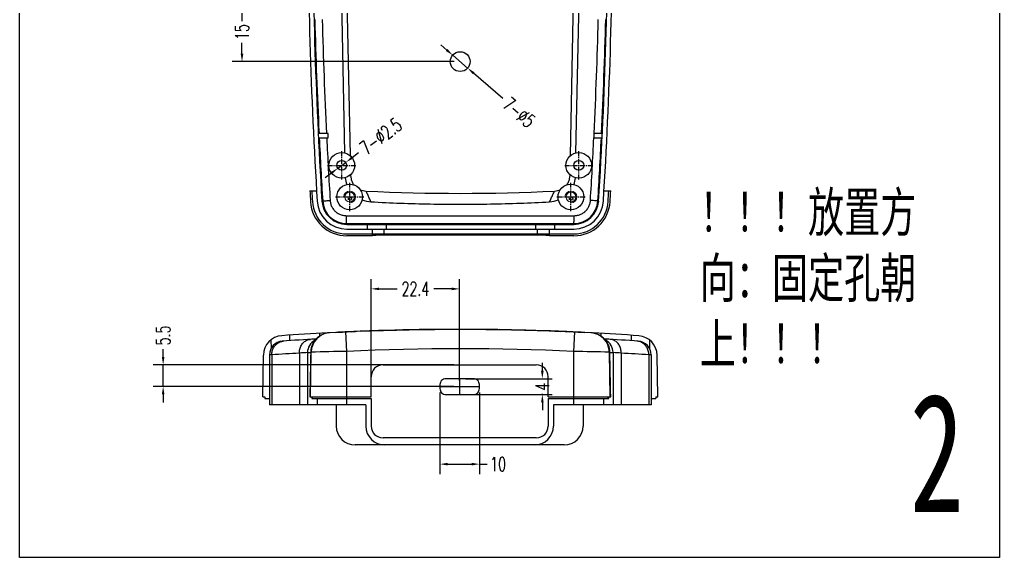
# Model space of a CAD drawing. Header units: millimetres. Extents: x 7503 to 9058, y 3855 to 4325.
# Drawn here: x 8622.7 to 8870.7, y 3898.6 to 4034.8 of the extents above; entities that cross this region are included whole.
import ezdxf

# ---------------------------------------------------------------- set-up
doc = ezdxf.new("R2010")
doc.units = ezdxf.units.MM
doc.linetypes.add('CENTER', pattern=[0.6, 0.375, -0.075, 0.075, -0.075])
doc.layers.add('02___PRT_ALL_AXES', color=7, linetype='Continuous')
doc.layers.add('03___PRT_ALL_CURVES', color=7, linetype='Continuous')
doc.layers.add('screw', color=33, linetype='Continuous', lineweight=13)
doc.styles.add('romans', font='romans.shx', dxfattribs={"width": 0.67, "bigfont": 'fangsong.shx'})
doc.styles.add('TXT', font='txt.shx', dxfattribs={"bigfont": 'gbcbig.shx'})
doc.styles.add('xs', font='', dxfattribs={"width": 0.67})
doc.styles.get('xs').set_extended_font_data('NSimSun')
doc.dimstyles.new('MSTD', dxfattribs={"dimtxt": 3.5, "dimasz": 2, "dimexe": 2.5, "dimexo": 1.5, "dimgap": 1, "dimtad": 0, "dimdsep": 46, "dimtxsty": 'romans', "dimcen": 0, "dimclrd": 5, "dimclre": 5, "dimclrt": 3, "dimadec": 1, "dimazin": 0, "dimtfac": 0.5, "dimtmove": 0, "dimatfit": 3, "dimfxl": 0, "dimarcsym": 0})

# ---------------------------------------------------------------- blocks, each defined once
blk = doc.blocks.new('*D38')
at = {"color": 5, "lineweight": -2}
for p, q in [((8708.42, 4001.02), (8706.82, 3999.82)), ((8703.21, 3997.14), (8705.21, 3998.63)), ((8701.6, 3995.94), (8700, 3994.75))]:
    blk.add_line(p, q, dxfattribs=at)
at = {"color": 5}
for points in [[(8706.62, 4000.09), (8707.01, 3999.56), (8705.21, 3998.63)], [(8701.4, 3996.21), (8701.8, 3995.67), (8703.21, 3997.14)]]:
    blk.add_solid(points, dxfattribs=at)
at = {"layer": 'Defpoints', "color": 0}
for p in [(8705.21, 3998.63), (8703.21, 3997.14)]:
    blk.add_point(p, dxfattribs=at)
at = {"color": 3, "insert": (8714.1, 4005.25), "char_height": 3.5, "attachment_point": 5, "rotation": 36.6904, "style": 'romans'}
blk.add_mtext('7-∅2.5', dxfattribs=at)
blk = doc.blocks.new('screw_m3_l')
at = {"layer": 'screw', "color": 1, "linetype": 'CENTER', "ltscale": 1.524}
for p, q in [((-1.65, 0), (1.65, 0)), ((0, -1.65), (0, 1.65))]:
    blk.add_line(p, q, dxfattribs=at)
at = {"layer": 'screw', "color": 33}
blk.add_circle((0, 0), 1.25, dxfattribs=at)
at = {"layer": 'screw', "color": 92}
blk.add_arc((0, 0), 1.5, 270, 180, dxfattribs=at)
at = {"layer": 'screw', "color": 6, "style": 'TXT'}
blk.add_text('M3', height=0.6, dxfattribs=at).set_placement((-0.51, -0.75))
blk = doc.blocks.new('*D46')
at = {"color": 5, "lineweight": -2}
for p, q in [((8732.68, 4039.16), (8676.45, 4039.16)), ((8678.95, 4037.16), (8678.95, 4034.39)), ((8678.95, 4026.16), (8678.95, 4028.93)), ((8732.68, 4024.16), (8676.45, 4024.16))]:
    blk.add_line(p, q, dxfattribs=at)
at = {"color": 5}
for points in [[(8678.62, 4037.16), (8679.29, 4037.16), (8678.95, 4039.16)], [(8678.62, 4026.16), (8679.29, 4026.16), (8678.95, 4024.16)]]:
    blk.add_solid(points, dxfattribs=at)
at = {"layer": 'Defpoints', "color": 0}
for p in [(8678.95, 4039.16), (8734.18, 4039.16), (8734.18, 4024.16)]:
    blk.add_point(p, dxfattribs=at)
at = {"color": 3, "insert": (8678.95, 4031.66), "char_height": 3.5, "attachment_point": 5, "rotation": 90, "style": 'romans'}
blk.add_mtext('15', dxfattribs=at)
blk = doc.blocks.new('*D47')
at = {"color": 5, "lineweight": -2}
for p, q in [((8730.77, 4027.1), (8729.26, 4028.41)), ((8732.29, 4025.8), (8736.07, 4022.53)), ((8745.01, 4014.81), (8737.59, 4021.22))]:
    blk.add_line(p, q, dxfattribs=at)
at = {"color": 5}
for points in [[(8730.99, 4027.36), (8730.56, 4026.85), (8732.29, 4025.8)], [(8737.8, 4021.47), (8737.37, 4020.97), (8736.07, 4022.53)]]:
    blk.add_solid(points, dxfattribs=at)
at = {"layer": 'Defpoints', "color": 0}
for p in [(8732.29, 4025.8), (8736.07, 4022.53)]:
    blk.add_point(p, dxfattribs=at)
at = {"color": 3, "insert": (8749.1, 4011.27), "char_height": 3.5, "attachment_point": 5, "rotation": 319.189, "style": 'romans'}
blk.add_mtext('7-∅5', dxfattribs=at)
blk = doc.blocks.new('*D65')
at = {"layer": '02___PRT_ALL_AXES', "color": 5, "lineweight": -2}
for p, q in [((8711.65, 3943.29), (8711.65, 3969.09)), ((8734.05, 3943.34), (8734.05, 3969.09)), ((8713.65, 3966.59), (8718.22, 3966.59)), ((8732.05, 3966.59), (8727.48, 3966.59))]:
    blk.add_line(p, q, dxfattribs=at)
at = {"layer": '02___PRT_ALL_AXES', "color": 5}
for points in [[(8713.65, 3966.92), (8713.65, 3966.26), (8711.65, 3966.59)], [(8732.05, 3966.92), (8732.05, 3966.26), (8734.05, 3966.59)]]:
    blk.add_solid(points, dxfattribs=at)
at = {"layer": 'Defpoints', "color": 0}
for p in [(8711.65, 3966.59), (8711.65, 3941.79), (8734.05, 3941.84)]:
    blk.add_point(p, dxfattribs=at)
at = {"layer": '02___PRT_ALL_AXES', "color": 3, "insert": (8722.85, 3966.59), "char_height": 3.5, "attachment_point": 5, "style": 'romans'}
blk.add_mtext('22.4', dxfattribs=at)
blk = doc.blocks.new('*D66')
at = {"layer": '02___PRT_ALL_AXES', "color": 5, "lineweight": -2}
for p, q in [((8658.99, 3949.34), (8658.99, 3951.34)), ((8732.55, 3947.34), (8656.49, 3947.34)), ((8658.99, 3941.84), (8658.99, 3947.34)), ((8732.55, 3941.84), (8656.49, 3941.84)), ((8658.99, 3939.84), (8658.99, 3937.84))]:
    blk.add_line(p, q, dxfattribs=at)
at = {"layer": '02___PRT_ALL_AXES', "color": 5}
for points in [[(8658.66, 3949.34), (8659.32, 3949.34), (8658.99, 3947.34)], [(8658.66, 3939.84), (8659.32, 3939.84), (8658.99, 3941.84)]]:
    blk.add_solid(points, dxfattribs=at)
at = {"layer": 'Defpoints', "color": 0}
for p in [(8658.99, 3947.34), (8734.05, 3947.34), (8734.05, 3941.84)]:
    blk.add_point(p, dxfattribs=at)
at = {"layer": '02___PRT_ALL_AXES', "color": 3, "insert": (8658.99, 3954.8), "char_height": 3.5, "attachment_point": 5, "rotation": 90, "style": 'romans'}
blk.add_mtext('5.5', dxfattribs=at)
blk = doc.blocks.new('*D67')
at = {"layer": '02___PRT_ALL_AXES', "color": 5, "lineweight": -2}
for p, q in [((8754.98, 3945.84), (8754.98, 3947.84)), ((8735.55, 3943.84), (8757.48, 3943.84)), ((8754.98, 3943.84), (8754.98, 3943.68)), ((8735.55, 3939.84), (8757.48, 3939.84)), ((8754.98, 3939.84), (8754.98, 3940)), ((8754.98, 3937.84), (8754.98, 3935.84))]:
    blk.add_line(p, q, dxfattribs=at)
at = {"layer": '02___PRT_ALL_AXES', "color": 5}
for points in [[(8754.65, 3945.84), (8755.31, 3945.84), (8754.98, 3943.84)], [(8754.65, 3937.84), (8755.31, 3937.84), (8754.98, 3939.84)]]:
    blk.add_solid(points, dxfattribs=at)
at = {"layer": 'Defpoints', "color": 0}
for p in [(8734.05, 3943.84), (8734.05, 3939.84), (8754.98, 3939.84)]:
    blk.add_point(p, dxfattribs=at)
at = {"layer": '02___PRT_ALL_AXES', "color": 3, "insert": (8754.98, 3941.84), "char_height": 3.5, "attachment_point": 5, "rotation": 90, "style": 'romans'}
blk.add_mtext('4', dxfattribs=at)
blk = doc.blocks.new('*D68')
at = {"layer": '02___PRT_ALL_AXES', "color": 5, "lineweight": -2}
for p, q in [((8729.05, 3940.34), (8729.05, 3919.69)), ((8739.05, 3940.34), (8739.05, 3919.69)), ((8731.05, 3922.19), (8737.05, 3922.19)), ((8739.05, 3922.19), (8741.05, 3922.19))]:
    blk.add_line(p, q, dxfattribs=at)
at = {"layer": '02___PRT_ALL_AXES', "color": 5}
for points in [[(8731.05, 3922.52), (8731.05, 3921.85), (8729.05, 3922.19)], [(8737.05, 3922.52), (8737.05, 3921.85), (8739.05, 3922.19)]]:
    blk.add_solid(points, dxfattribs=at)
at = {"layer": 'Defpoints', "color": 0}
for p in [(8729.05, 3941.84), (8739.05, 3941.84), (8739.05, 3922.19)]:
    blk.add_point(p, dxfattribs=at)
at = {"layer": '02___PRT_ALL_AXES', "color": 3, "insert": (8743.78, 3922.19), "char_height": 3.5, "attachment_point": 5, "style": 'romans'}
blk.add_mtext('10', dxfattribs=at)

msp = doc.modelspace()

# ---------------------------------------------------------------- linework, layer by layer
at = {"color": 7, "linetype": 'Continuous'}
for p, q in [((8704.146, 4039.633), (8704.936, 4001.05)), ((8705.521, 4039.908), (8706.337, 4000.339)), ((8762.087, 4000.343), (8762.903, 4039.906)), ((8763.49, 4001.051), (8764.281, 4039.633)), ((8700.729, 4005.962), (8698.312, 4005.962)), ((8700.729, 4004.862), (8700.729, 4005.962)), ((8770.169, 4005.962), (8768.01, 4005.962)), ((8768.01, 4005.962), (8768.01, 4004.862)), ((8698.304, 4004.862), (8700.729, 4004.862)), ((8768.01, 4004.862), (8770.051, 4004.862)), ((8706.17, 3995.29), (8706.441, 3995.296)), ((8706.437, 3995.515), (8706.441, 3995.296)), ((8761.983, 3995.297), (8761.988, 3995.51)), ((8762.248, 3995.291), (8761.983, 3995.297)), ((8696.128, 3991.411), (8696.622, 3991.411)), ((8696.621, 3991.432), (8697.824, 3991.432)), ((8770.596, 3991.432), (8771.798, 3991.432)), ((8771.797, 3991.411), (8772.291, 3991.411)), ((8699.181, 3988.849), (8699.376, 3988.861)), ((8769.239, 3988.849), (8769.043, 3988.861)), ((8705.376, 3985.131), (8763.042, 3985.131)), ((8705.469, 3983.131), (8710.619, 3983.135)), ((8705.469, 3982.932), (8705.469, 3983.131)), ((8705.469, 3982.932), (8762.951, 3982.932)), ((8705.469, 3981.732), (8762.951, 3981.732)), ((8710.619, 3983.135), (8715.419, 3983.137)), ((8710.619, 3982.932), (8710.619, 3981.732)), ((8711.969, 3980.038), (8711.969, 3981.732)), ((8714.969, 3980.165), (8714.969, 3981.732)), ((8715.419, 3983.137), (8742.369, 3983.141)), ((8715.419, 3982.932), (8715.419, 3981.732)), ((8742.369, 3983.141), (8750.369, 3983.138)), ((8749.369, 3983.041), (8743.369, 3983.041)), ((8743.369, 3982.978), (8749.369, 3982.978)), ((8750.369, 3983.138), (8753.319, 3983.137)), ((8753.319, 3983.137), (8758.119, 3983.135)), ((8753.319, 3981.732), (8753.319, 3982.932)), ((8753.769, 3980.165), (8753.769, 3981.732)), ((8756.769, 3980.038), (8756.769, 3981.732)), ((8758.119, 3983.135), (8762.951, 3983.131)), ((8758.119, 3981.732), (8758.119, 3982.932)), ((8762.951, 3982.932), (8762.951, 3983.131)), ((8705.469, 3980.532), (8762.951, 3980.532)), ((8711.969, 3980.038), (8705.469, 3980.038)), ((8753.769, 3980.165), (8714.969, 3980.165)), ((8762.951, 3980.038), (8756.769, 3980.038)), ((8686.276, 3953.661), (8686.319, 3951.486)), ((8690.94, 3954.864), (8690.966, 3953.462)), ((8698.575, 3955.341), (8698.575, 3954.623)), ((8705.469, 3950.765), (8705.24, 3955.681)), ((8762.951, 3950.75), (8763.182, 3955.666)), ((8769.845, 3954.606), (8769.845, 3955.323)), ((8777.479, 3954.842), (8777.453, 3953.462)), ((8782.143, 3953.638), (8782.1, 3951.486)), ((8684.216, 3939.24), (8684.382, 3949.821)), ((8686.48, 3949.868), (8685.91, 3949.844)), ((8685.91, 3949.844), (8685.91, 3937.24)), ((8686.48, 3949.868), (8686.48, 3937.24)), ((8693.473, 3950.311), (8693.473, 3937.24)), ((8695.529, 3950.459), (8696.34, 3950.503)), ((8695.529, 3950.459), (8695.529, 3937.24)), ((8696.292, 3939.24), (8696.469, 3950.569)), ((8696.469, 3950.569), (8696.341, 3950.562)), ((8705.469, 3937.24), (8705.469, 3950.765)), ((8762.951, 3937.24), (8762.951, 3950.75)), ((8772.127, 3939.24), (8771.95, 3950.552)), ((8772.078, 3950.545), (8771.95, 3950.552)), ((8772.079, 3950.503), (8772.89, 3950.459)), ((8772.89, 3950.459), (8772.89, 3937.24)), ((8774.946, 3950.311), (8774.946, 3937.24)), ((8782.509, 3949.844), (8781.939, 3949.868)), ((8781.939, 3949.868), (8781.939, 3937.24)), ((8782.509, 3949.844), (8782.509, 3937.24)), ((8784.203, 3939.24), (8784.037, 3949.798)), ((8714.65, 3947.34), (8753.45, 3947.34)), ((8711.65, 3939.24), (8711.65, 3944.34)), ((8756.45, 3939.24), (8756.45, 3944.34)), ((8684.216, 3939.24), (8684.71, 3939.24)), ((8684.71, 3939.24), (8684.71, 3938.84)), ((8684.71, 3938.84), (8685.91, 3938.84)), ((8696.128, 3939.24), (8711.65, 3939.24)), ((8696.622, 3939.24), (8696.621, 3938.84)), ((8696.621, 3938.84), (8711.65, 3938.84)), ((8696.785, 3938.84), (8696.785, 3939.24)), ((8697.983, 3938.84), (8697.983, 3937.24)), ((8711.65, 3938.84), (8711.65, 3931.84)), ((8756.45, 3939.24), (8772.291, 3939.24)), ((8756.45, 3938.84), (8756.45, 3931.84)), ((8756.45, 3938.84), (8771.798, 3938.84)), ((8770.436, 3938.84), (8770.436, 3937.24)), ((8771.635, 3938.84), (8771.635, 3939.24)), ((8771.798, 3938.84), (8771.797, 3939.24)), ((8782.509, 3938.84), (8783.71, 3938.84)), ((8783.71, 3939.24), (8783.71, 3938.84)), ((8783.71, 3939.24), (8784.203, 3939.24)), ((8710.3, 3937.24), (8685.91, 3937.24)), ((8702.8, 3937.24), (8702.8, 3931.84)), ((8710.3, 3937.24), (8710.3, 3931.84)), ((8757.8, 3937.24), (8757.8, 3931.84)), ((8782.509, 3937.24), (8757.8, 3937.24)), ((8765.3, 3937.24), (8765.3, 3931.84)), ((8753.45, 3928.84), (8714.65, 3928.84)), ((8760.5, 3927.04), (8707.6, 3927.04))]:
    msp.add_line(p, q, dxfattribs=at)
at = {"color": 1}
msp.add_lwpolyline([(8730.55, 3939.84), (8737.55, 3939.84, 0.4142136), (8739.05, 3941.34), (8739.05, 3942.34, 0.4142136), (8737.55, 3943.84), (8730.55, 3943.84, 0.4142136), (8729.05, 3942.34), (8729.05, 3941.34, 0.4142136)], format="xyb", close=True, dxfattribs=at)
msp.add_circle((8734.18, 4024.162), 2.5, dxfattribs=at)
for centre in [(8704.21, 3997.882), (8764.21, 3997.882)]:
    msp.add_circle(centre, 1.25)
at = {"color": 7, "linetype": 'Continuous'}
for centre, radius, start, end in [((10021.122, 4069.389), 1325.592, 180, 183.486476), ((10021.122, 4069.389), 1324.392, 180, 183.486476), ((7447.298, 4069.389), 1324.392, 356.513524, 0), ((7447.298, 4069.389), 1325.592, 356.513524, 0), ((10020.035, 4069.391), 1323.112, 181.497589, 182.747787), ((10015.744, 4069.392), 1316.934, 181.504656, 182.760727), ((7452.664, 4069.392), 1316.944, 357.239294, 358.495355), ((7448.374, 4069.391), 1323.122, 357.252235, 358.502423), ((10020.143, 4069.396), 1323.22, 182.795469, 183.489368), ((10015.868, 4069.398), 1317.058, 182.808639, 183.500495), ((7448.266, 4069.396), 1323.231, 356.51066, 357.204553), ((8711.657, 3995.397), 6.603, 185.60638, 200.82068), ((8756.753, 3995.4), 6.62, 339.19591, 354.36914), ((10021.122, 4069.389), 1327.286, 183.368066, 183.486476), ((10021.122, 4069.389), 1326.793, 183.368414, 183.486476), ((8710.542, 3995.559), 4.182, 246.75593, 267.16016), ((8734.238, 4470.108), 479.322, 267.14161, 272.85182), ((8757.882, 3995.546), 4.171, 272.79741, 293.17745), ((7447.298, 4069.389), 1326.793, 356.513524, 356.631586), ((7447.298, 4069.389), 1327.286, 356.513524, 356.631934), ((8705.469, 3989.232), 9.194, 183.48648, 270), ((8705.469, 3989.232), 8.7, 183.48648, 270), ((8705.469, 3989.232), 7.5, 183.48648, 270), ((8705.469, 3989.232), 6.3, 183.48648, 270), ((8705.465, 3989.232), 6.101, 183.48953, 270.02874), ((8711.944, 3995.636), 6.991, 248.41781, 267.14208), ((8756.482, 3995.616), 6.976, 272.77724, 291.58645), ((8762.954, 3989.232), 6.101, 269.97127, 356.51078), ((8762.951, 3989.232), 6.3, 270, 356.51352), ((8762.951, 3989.232), 7.5, 270, 356.51352), ((8762.951, 3989.232), 8.7, 270, 356.51352), ((8762.951, 3989.232), 9.194, 270, 356.51352), ((8734.05, 3326.342), 629.998, 86.96608, 93.004588), ((8689.382, 3949.742), 5, 94.09841, 179.1), ((8734.05, 3326.342), 629.998, 93.043608, 94.098409), ((8734.05, 3326.342), 628.598, 93.315651, 94.095134), ((8701.464, 3950.496), 4.995, 93.0418, 179.16783), ((8766.956, 3950.479), 4.995, 0.83194, 86.92853), ((8734.05, 3326.342), 629.998, 85.872208, 86.927308), ((8767.066, 3950.448), 5.013, 1.10897, 43.34269), ((8734.369, 3326.342), 628.598, 85.904866, 86.683087), ((8779.038, 3949.719), 5, 0.9, 85.87221), ((8689.41, 3949.844), 3.5, 94.09513, 180), ((8699.029, 3950.459), 3.5, 117.81719, 179.99999), ((8734.05, 3326.421), 624.998, 87.349621, 92.621073), ((8769.39, 3950.459), 3.5, 360, 62.54864), ((8779.009, 3949.844), 3.5, 359.99999, 85.90478), ((8732.414, 3279.637), 671.803, 93.322927, 93.920553), ((8723.809, 3543.367), 408.073, 93.97378, 94.26318), ((8769.022, 832.914), 3118.499, 91.167737, 91.333116), ((8698.707, 833.997), 3117.415, 88.653717, 88.819158), ((8744.562, 3542.696), 408.745, 85.73705, 86.02598), ((8736.006, 3279.637), 671.803, 86.079447, 86.677073), ((8714.65, 3944.34), 3, 90, 180), ((8753.45, 3944.34), 3, 0, 90), ((8707.6, 3931.84), 4.8, 180, 270), ((8715.1, 3931.84), 4.8, 180, 270), ((8714.65, 3931.84), 3, 180, 270), ((8753, 3931.84), 4.8, 270, 0), ((8753.45, 3931.84), 3, 270, 0), ((8760.5, 3931.84), 4.8, 270, 0)]:
    msp.add_arc(centre, radius, start, end, dxfattribs=at)
for centre, major_axis, ratio, start_param, end_param in [((8743.369, 3983.025), (1, 0), 0.0157093, 1.5707963, 3.1415927), ((8743.369, 3982.994), (1, 0), 0.0157093, -3.1415927, -1.5707963), ((8749.369, 3983.025), (1, 0), 0.0157093, 0, 1.5707963), ((8749.369, 3982.994), (1, 0), 0.0157093, -1.5707963, 0), ((8714.969, 3980.118), (3, 0), 0.0157093, 1.5707963, 3.1415927), ((8753.769, 3980.118), (3, 0), 0.0157093, 6.2831853, 7.8539816), ((10021.122, -6036.514), (0, 28316.37), 0.0499979, 1.2103454, 1.2107727), ((7447.298, -6036.514), (0, 28316.37), 0.0499979, -1.2107727, -1.2103461)]:
    msp.add_ellipse(centre, major_axis=major_axis, ratio=ratio, start_param=start_param, end_param=end_param, dxfattribs=at)
for points, start_tangent, end_tangent in [([(8767.151, 3988.982), (8767.613, 3996.921), (8768.018, 4004.862)], (0.0610566, 0.9981343), (0.0489999, 0.9987988)), ([(8706.441, 3995.296), (8706.548, 3994.466), (8706.833, 3993.673), (8707.286, 3992.949)], (0.0202415, -0.9997951), (0.6171904, -0.7868138)), ([(8761.141, 3992.951), (8761.593, 3993.675), (8761.877, 3994.467), (8761.983, 3995.297)], (0.6161544, 0.7876254), (0.0200665, 0.9997986)), ([(8711.596, 3988.653), (8711.184, 3989.564), (8710.765, 3990.474), (8710.335, 3991.383)], (-0.410408, 0.911902), (-0.4352567, 0.9003064)), ([(8756.82, 3988.648), (8757.233, 3989.56), (8757.655, 3990.471), (8758.085, 3991.38)], (0.4098678, 0.912145), (0.4326852, 0.9015451)), ([(8699.376, 3988.861), (8699.527, 3988.872)], (0.9656865, 0.2597107), (0.9999918, 0.0040399)), ([(8699.527, 3988.872), (8699.934, 3988.899), (8700.543, 3988.938), (8701.267, 3988.982)], (0.9999918, 0.0040399), (0.9981358, 0.0610325)), ([(8701.267, 3988.982), (8701.415, 3988.115), (8701.747, 3987.295), (8702.248, 3986.565), (8702.894, 3985.959), (8703.656, 3985.505), (8704.498, 3985.225), (8705.376, 3985.131)], (0.0612639, -0.9981216), (0.9999999, 0.0005341)), ([(8711.596, 3988.653), (8726.544, 3988.106), (8741.851, 3988.104), (8756.82, 3988.648)], (0.9984291, -0.05603), (0.9984478, 0.0556957)), ([(8763.042, 3985.131), (8763.92, 3985.225), (8764.762, 3985.505), (8765.524, 3985.959), (8766.17, 3986.565), (8766.671, 3987.295), (8767.003, 3988.115), (8767.151, 3988.982)], (0.9999999, -0.0005145), (0.0612515, 0.9981224)), ([(8768.892, 3988.872), (8768.484, 3988.899), (8767.876, 3988.938), (8767.151, 3988.982)], (-0.9999896, 0.00456), (-0.998136, 0.0610286)), ([(8769.043, 3988.861), (8768.892, 3988.872)], (-0.9661894, 0.2578332), (-0.9999896, 0.00456)), ([(8705.434, 3983.292), (8705.404, 3983.728), (8705.384, 3984.373), (8705.376, 3985.131)], (0.0804376, 0.9967596), (-0.0007247, 0.9999997)), ([(8762.985, 3983.293), (8763.015, 3983.728), (8763.035, 3984.373), (8763.042, 3985.131)], (-0.0823688, 0.9966019), (0.0007178, 0.9999997)), ([(8705.469, 3983.131), (8705.434, 3983.292)], (-0.946856, 0.3216578), (0.0804376, 0.9967596)), ([(8762.951, 3983.131), (8762.985, 3983.293)], (0.9457566, 0.3248761), (-0.0823688, 0.9966019)), ([(8693.473, 3950.311), (8693.595, 3951.357), (8693.981, 3952.308), (8694.596, 3953.076), (8695.385, 3953.59), (8696.274, 3953.804)], (-0.01566, 0.9998774), (0.9981926, 0.0600962)), ([(8697.691, 3953.888), (8697.128, 3953.163), (8696.707, 3952.348), (8696.442, 3951.47), (8696.341, 3950.562)], (-0.6873023, -0.7263715), (-0.0188418, -0.9998225)), ([(8701.028, 3955.474), (8700.405, 3955.399), (8699.695, 3955.206), (8698.972, 3954.883), (8698.299, 3954.442), (8697.713, 3953.9)], (-0.9986253, -0.0524159), (-0.6873023, -0.7263715)), ([(8770.706, 3953.892), (8770.121, 3954.426), (8769.449, 3954.866), (8768.726, 3955.189), (8768.017, 3955.381), (8767.394, 3955.457)], (-0.6872783, 0.7263942), (-0.9985984, 0.0529272)), ([(8774.946, 3950.311), (8774.824, 3951.357), (8774.438, 3952.308), (8773.823, 3953.076), (8773.035, 3953.59), (8772.146, 3953.804)], (0.0156596, 0.9998774), (-0.9981934, 0.060082)), ([(8686.48, 3949.868), (8686.617, 3950.905), (8687.034, 3951.849), (8687.695, 3952.615), (8688.539, 3953.134), (8689.492, 3953.359)], (-0.0094297, 0.9999555), (0.9974844, 0.0708869)), ([(8781.939, 3949.868), (8781.802, 3950.905), (8781.385, 3951.849), (8780.724, 3952.615), (8779.88, 3953.134), (8778.928, 3953.359)], (0.0094295, 0.9999555), (-0.9974845, 0.0708853))]:
    msp.add_spline(points, degree=3, dxfattribs=dict(at, start_tangent=start_tangent, end_tangent=end_tangent))
at = {"layer": '02___PRT_ALL_AXES', "color": 1, "linetype": 'CENTER', "ltscale": 3.302}
for p, q in [((8704.21, 3994.307), (8704.21, 4001.457)), ((8764.21, 3994.307), (8764.21, 4001.457)), ((8700.635, 3997.882), (8707.785, 3997.882)), ((8760.635, 3997.882), (8767.785, 3997.882)), ((8706.21, 3986.307), (8706.21, 3993.457)), ((8762.21, 3986.307), (8762.21, 3993.457)), ((8702.635, 3989.882), (8709.785, 3989.882)), ((8758.635, 3989.882), (8765.785, 3989.882))]:
    msp.add_line(p, q, dxfattribs=at)
at = {"layer": '02___PRT_ALL_AXES', "color": 6}
for p, q in [((8734.05, 3943.84), (8734.05, 3939.84)), ((8729.05, 3941.84), (8739.05, 3941.84))]:
    msp.add_line(p, q, dxfattribs=at)
at = {"layer": '02___PRT_ALL_AXES', "color": 7}
msp.add_lwpolyline([(8622.652, 4244.781), (8870.682, 4244.781), (8870.682, 3898.559), (8622.652, 3898.559)], close=True, dxfattribs=at)
at = {"layer": '02___PRT_ALL_AXES', "color": 7, "linetype": 'Continuous'}
for centre in [(8704.21, 3997.882), (8764.21, 3997.882), (8706.21, 3989.882), (8762.21, 3989.882)]:
    msp.add_circle(centre, 3.25, dxfattribs=at)
at = {"layer": '03___PRT_ALL_CURVES', "color": 40, "linetype": 'Continuous'}
for p, q in [((8724.416, 3956.267), (8711.968, 3955.953)), ((8714.77, 3956.045), (8724.522, 3956.268)), ((8724.522, 3956.268), (8727.725, 3956.309)), ((8740.694, 3956.305), (8743.957, 3956.262)), ((8743.957, 3956.262), (8753.649, 3956.035)), ((8756.451, 3955.942), (8744.059, 3956.261)), ((8702.713, 3955.56), (8704.325, 3955.639)), ((8704.377, 3955.641), (8705.61, 3955.698)), ((8706.549, 3955.74), (8707.659, 3955.787)), ((8708.918, 3955.839), (8711.745, 3955.945)), ((8711.745, 3955.945), (8714.77, 3956.045)), ((8753.649, 3956.035), (8756.672, 3955.934)), ((8756.672, 3955.934), (8759.5, 3955.826)), ((8760.76, 3955.774), (8761.87, 3955.726)), ((8762.808, 3955.684), (8764.05, 3955.626)), ((8764.094, 3955.624), (8765.706, 3955.545))]:
    msp.add_line(p, q, dxfattribs=at)
for centre, radius, start, end in [((8734.05, 3326.374), 629.967, 89.120407, 90.845032), ((8734.05, 3326.342), 629.998, 92.008694, 92.577184), ((8734.05, 3326.342), 629.998, 87.393744, 87.962245)]:
    msp.add_arc(centre, radius, start, end, dxfattribs=at)
for major_axis, start_param, end_param in [((629.998, 0), 1.618632, 1.6205579), ((629.998, 0), 1.6179541, 1.6186275), ((629.998, 0), 7.898962, 7.9010455), ((-629.998, 0), 4.6648131, 4.6660696), ((-629.998, 0), -1.6191349, -1.6184646), ((-629.998, 0), -1.6210654, -1.6191395)]:
    msp.add_ellipse((8734.05, 3326.342), major_axis=major_axis, ratio=1, start_param=start_param, end_param=end_param, dxfattribs=at)

# ---------------------------------------------------------------- block references
at = {"layer": 'screw'}
for p in [(8706.21, 3989.882), (8762.21, 3989.882)]:
    msp.add_blockref('screw_m3_l', p, dxfattribs=at)

# ---------------------------------------------------------------- texts
at = {"layer": '02___PRT_ALL_AXES', "color": 6, "attachment_point": 1, "style": 'xs'}
for s, width, insert, char_height in [('！！！放置方向：固定孔朝上！！！', 66.3314, (8794.821, 3991.031), 10), ('2', 40.3581, (8848.003, 3940.093), 30)]:
    msp.add_mtext_dynamic_manual_height_columns(s, width=width, gutter_width=12.5, heights=[0], dxfattribs=dict(at, insert=insert, char_height=char_height))

# ---------------------------------------------------------------- dimensions: what is measured, and where the dimension line sits
at = {"color": 7}
dim = msp.add_linear_dim(base=(8678.954, 4039.162), p1=(8734.18, 4024.162), p2=(8734.18, 4039.162), angle=90, dimstyle='MSTD', dxfattribs=at)
dim.commit()
dim.dimension.update_dxf_attribs({"geometry": '*D46', "text_midpoint": (8678.954, 4031.662)})
dim = msp.add_diameter_dim_2p(p1=(8732.287, 4025.796), p2=(8736.072, 4022.528), text='7-<>', dimstyle='MSTD', dxfattribs=at)
dim.commit()
dim.dimension.update_dxf_attribs({"geometry": '*D47', "text_midpoint": (8749.105, 4011.274), "dimtype": 163})
dim = msp.add_diameter_dim_2p(p1=(8703.207, 3997.135), p2=(8705.212, 3998.629), text='7-<>', dimstyle='MSTD')
dim.commit()
dim.dimension.update_dxf_attribs({"geometry": '*D38', "text_midpoint": (8714.101, 4005.252)})
at = {"layer": '02___PRT_ALL_AXES', "color": 6}
for base, p1, p2, picture, middle in [((8711.65, 3966.589), (8734.05, 3941.84), (8711.65, 3941.79), '*D65', (8722.85, 3966.589)), ((8739.05, 3922.185), (8729.05, 3941.84), (8739.05, 3941.84), '*D68', (8743.781, 3922.185))]:
    dim = msp.add_linear_dim(base=base, p1=p1, p2=p2, dimstyle='MSTD', dxfattribs=at)
    dim.commit()
    dim.dimension.update_dxf_attribs({"geometry": picture, "text_midpoint": middle})
for base, p1, p2, picture, middle in [((8658.99, 3947.34), (8734.05, 3941.84), (8734.05, 3947.34), '*D66', (8658.99, 3954.797)), ((8754.979, 3939.84), (8734.05, 3943.84), (8734.05, 3939.84), '*D67', (8754.979, 3941.84))]:
    dim = msp.add_linear_dim(base=base, p1=p1, p2=p2, angle=90, dimstyle='MSTD', dxfattribs=at)
    dim.commit()
    dim.dimension.update_dxf_attribs({"geometry": picture, "text_midpoint": middle})

doc.saveas('drawing.dxf')
